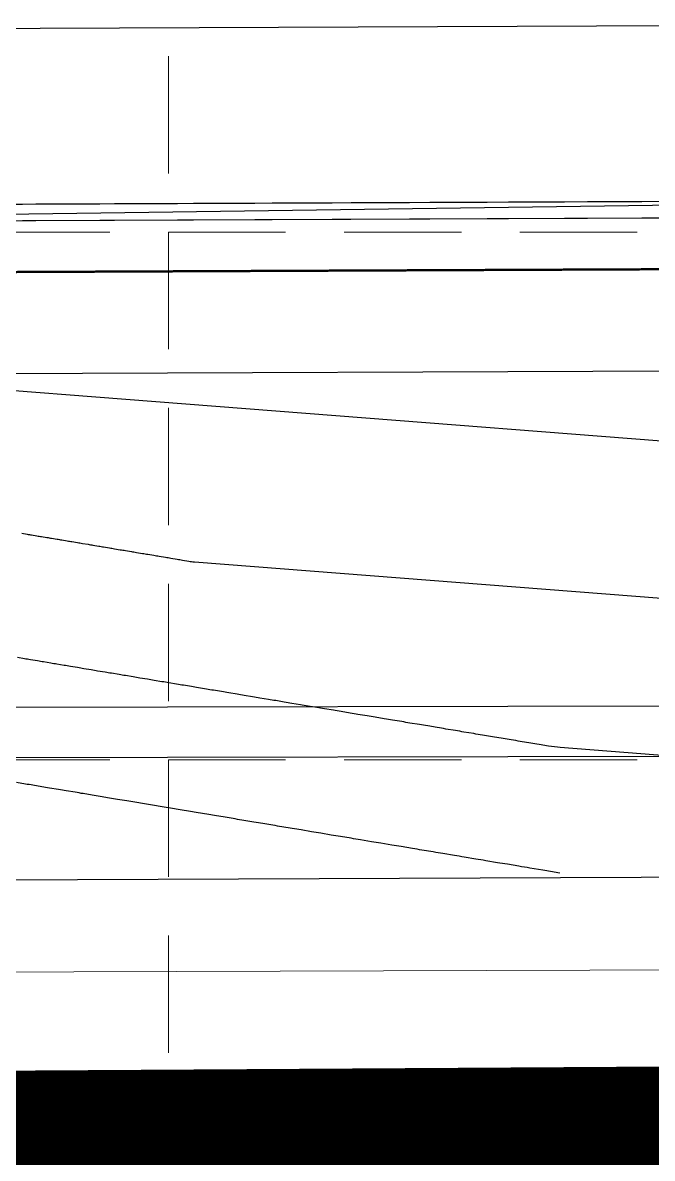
# Model space of a CAD drawing. Header units: feet. Extents: x 2331696 to 2332706, y 6924295 to 6924927.
# Drawn here: x 2332417.1 to 2332435.91, y 6924725.01 to 6924758.9 of the extents above; entities that cross this region are included whole.
import ezdxf

# ---------------------------------------------------------------- set-up
doc = ezdxf.new("R2010")
doc.units = ezdxf.units.FT
doc.header["$MEASUREMENT"] = 0
doc.linetypes.add('DASHED', pattern=[0.75, 0.5, -0.25])
doc.linetypes.add('HIDDEN', pattern=[0.375, 0.25, -0.125])
for name, color, linetype in [('A-building', 3, 'Continuous'), ('BNDY', 7, 'Continuous'), ('EC', 35, 'Continuous'), ('EX-SD-REMOVE', 81, 'Continuous'), ('EX-WL', 140, 'Continuous'), ('GRID', 254, 'HIDDEN'), ('PC', 35, 'Continuous'), ('PROP-B-CURB', 15, 'Continuous'), ('PROP-F-CURB', 4, 'Continuous'), ('SD-LN', 5, 'Continuous'), ('SRF-FLT', 7, 'Continuous'), ('TXT-FRZ', 4, 'Continuous')]:
    doc.layers.add(name, color=color, linetype=linetype)
doc.linetypes.add('TRACKS3', pattern='A,0.0375,[130,ltypeshp.shx,S=0.0625,R=0,X=0,Y=0],0.0375', length=0.075)

msp = doc.modelspace()

# ---------------------------------------------------------------- linework, layer by layer
at = {"layer": 'A-building', "color": 7}
msp.add_lwpolyline([(2332363.341, 6924751.256), (2332437.899, 6924751.569), (2332437.977, 6924733.402), (2332363.419, 6924733.089)], close=True, dxfattribs=at)
at = {"layer": 'BNDY', "linetype": 'Continuous', "lineweight": 0}
msp.add_lwpolyline([(2332216.086, 6924649.985), (2332218.475, 6924510.309), (2332370.307, 6924514.438), (2332372.367, 6924730.425), (2332461.786, 6924730.715), (2332462.969, 6924636.138), (2332591.43, 6924638.783), (2332685.186, 6924683.007)], dxfattribs=at)
at = {"layer": 'EC', "flags": 128}
for points, elevation in [([(2332411.332, 6924748.352), (2332437.972, 6924746.281)], 698), ([(2332417.071, 6924743.661), (2332417.228, 6924743.635), (2332417.262, 6924743.629), (2332417.296, 6924743.624), (2332417.329, 6924743.618), (2332417.363, 6924743.613), (2332417.522, 6924743.586), (2332417.556, 6924743.58), (2332417.59, 6924743.575), (2332417.624, 6924743.569), (2332417.659, 6924743.563), (2332417.82, 6924743.537), (2332417.854, 6924743.531), (2332417.889, 6924743.525), (2332417.923, 6924743.519), (2332417.958, 6924743.514), (2332418.121, 6924743.486), (2332418.156, 6924743.481), (2332418.191, 6924743.475), (2332418.226, 6924743.469), (2332418.261, 6924743.463), (2332418.426, 6924743.436), (2332418.462, 6924743.43), (2332418.497, 6924743.424), (2332418.532, 6924743.418), (2332418.568, 6924743.412), (2332418.735, 6924743.384), (2332418.771, 6924743.378), (2332418.807, 6924743.372), (2332418.843, 6924743.366), (2332418.879, 6924743.36), (2332419.048, 6924743.332), (2332419.085, 6924743.326), (2332419.121, 6924743.32), (2332419.157, 6924743.314), (2332419.194, 6924743.308), (2332419.366, 6924743.279), (2332419.402, 6924743.273), (2332419.439, 6924743.267), (2332419.476, 6924743.261), (2332419.513, 6924743.255), (2332419.687, 6924743.226), (2332419.724, 6924743.22), (2332419.762, 6924743.213), (2332419.799, 6924743.207), (2332419.836, 6924743.201), (2332420.012, 6924743.172), (2332420.05, 6924743.165), (2332420.088, 6924743.159), (2332420.126, 6924743.153), (2332420.164, 6924743.146), (2332420.342, 6924743.117), (2332420.381, 6924743.11), (2332420.419, 6924743.104), (2332420.457, 6924743.098), (2332420.496, 6924743.091), (2332420.677, 6924743.061), (2332420.715, 6924743.055), (2332420.754, 6924743.048), (2332420.793, 6924743.042), (2332420.832, 6924743.035), (2332421.015, 6924743.005), (2332421.055, 6924742.998), (2332421.094, 6924742.992), (2332421.133, 6924742.985), (2332421.173, 6924742.978), (2332421.359, 6924742.948), (2332421.399, 6924742.941), (2332421.439, 6924742.934), (2332421.478, 6924742.928), (2332421.518, 6924742.921), (2332421.707, 6924742.89), (2332421.747, 6924742.883), (2332421.788, 6924742.876), (2332421.828, 6924742.869), (2332421.869, 6924742.863), (2332422.06, 6924742.831), (2332422.101, 6924742.824), (2332422.142, 6924742.819), (2332422.183, 6924742.814), (2332422.225, 6924742.811), (2332437.974, 6924741.586)], 697), ([(2332437.976, 6924736.892), (2332433.157, 6924737.266), (2332433.069, 6924737.274), (2332432.981, 6924737.284), (2332432.894, 6924737.295), (2332432.806, 6924737.309), (2332432.522, 6924737.356), (2332432.46, 6924737.367), (2332432.399, 6924737.377), (2332432.338, 6924737.387), (2332432.277, 6924737.397), (2332431.961, 6924737.45), (2332431.894, 6924737.461), (2332431.826, 6924737.472), (2332431.758, 6924737.483), (2332431.691, 6924737.495), (2332431.39, 6924737.545), (2332431.325, 6924737.556), (2332431.26, 6924737.566), (2332431.196, 6924737.577), (2332431.131, 6924737.588), (2332430.831, 6924737.638), (2332430.767, 6924737.648), (2332430.702, 6924737.659), (2332430.638, 6924737.67), (2332430.574, 6924737.681), (2332430.278, 6924737.73), (2332430.215, 6924737.74), (2332430.152, 6924737.751), (2332430.089, 6924737.761), (2332430.025, 6924737.772), (2332429.733, 6924737.82), (2332429.671, 6924737.831), (2332429.608, 6924737.841), (2332429.546, 6924737.852), (2332429.483, 6924737.862), (2332429.196, 6924737.91), (2332429.134, 6924737.92), (2332429.072, 6924737.931), (2332429.011, 6924737.941), (2332428.949, 6924737.951), (2332428.665, 6924737.998), (2332428.604, 6924738.009), (2332428.543, 6924738.019), (2332428.482, 6924738.029), (2332428.421, 6924738.039), (2332428.141, 6924738.086), (2332428.081, 6924738.096), (2332428.021, 6924738.106), (2332427.96, 6924738.116), (2332427.9, 6924738.126), (2332427.624, 6924738.172), (2332427.564, 6924738.182), (2332427.505, 6924738.191), (2332427.446, 6924738.201), (2332427.386, 6924738.211), (2332427.113, 6924738.257), (2332427.054, 6924738.266), (2332426.996, 6924738.276), (2332426.937, 6924738.286), (2332426.879, 6924738.296), (2332426.609, 6924738.341), (2332426.551, 6924738.35), (2332426.493, 6924738.36), (2332426.435, 6924738.369), (2332426.378, 6924738.379), (2332426.111, 6924738.423), (2332426.054, 6924738.433), (2332425.997, 6924738.442), (2332425.94, 6924738.452), (2332425.883, 6924738.461), (2332425.62, 6924738.505), (2332425.563, 6924738.515), (2332425.507, 6924738.524), (2332425.45, 6924738.533), (2332425.394, 6924738.543), (2332425.134, 6924738.586), (2332425.079, 6924738.595), (2332425.023, 6924738.605), (2332424.967, 6924738.614), (2332424.912, 6924738.623), (2332424.655, 6924738.666), (2332424.6, 6924738.675), (2332424.545, 6924738.684), (2332424.49, 6924738.693), (2332424.435, 6924738.702), (2332424.182, 6924738.745), (2332424.127, 6924738.754), (2332424.073, 6924738.763), (2332424.019, 6924738.772), (2332423.964, 6924738.781), (2332423.714, 6924738.822), (2332423.66, 6924738.831), (2332423.607, 6924738.84), (2332423.553, 6924738.849), (2332423.499, 6924738.858), (2332423.252, 6924738.899), (2332423.199, 6924738.908), (2332423.146, 6924738.917), (2332423.093, 6924738.926), (2332423.04, 6924738.935), (2332422.796, 6924738.975), (2332422.743, 6924738.984), (2332422.691, 6924738.993), (2332422.639, 6924739.001), (2332422.586, 6924739.01), (2332422.345, 6924739.05), (2332422.293, 6924739.059), (2332422.241, 6924739.068), (2332422.19, 6924739.076), (2332422.138, 6924739.085), (2332421.899, 6924739.125), (2332421.848, 6924739.133), (2332421.797, 6924739.142), (2332421.746, 6924739.15), (2332421.695, 6924739.159), (2332421.459, 6924739.198), (2332421.409, 6924739.206), (2332421.358, 6924739.215), (2332421.308, 6924739.223), (2332421.257, 6924739.231), (2332421.024, 6924739.27), (2332420.974, 6924739.279), (2332420.924, 6924739.287), (2332420.874, 6924739.295), (2332420.825, 6924739.303), (2332420.594, 6924739.342), (2332420.545, 6924739.35), (2332420.496, 6924739.358), (2332420.446, 6924739.366), (2332420.397, 6924739.375), (2332420.17, 6924739.412), (2332420.121, 6924739.421), (2332420.072, 6924739.429), (2332420.023, 6924739.437), (2332419.975, 6924739.445), (2332419.75, 6924739.482), (2332419.701, 6924739.49), (2332419.653, 6924739.498), (2332419.605, 6924739.506), (2332419.557, 6924739.514), (2332419.335, 6924739.551), (2332419.287, 6924739.559), (2332419.239, 6924739.567), (2332419.192, 6924739.575), (2332419.144, 6924739.583), (2332418.924, 6924739.62), (2332418.877, 6924739.628), (2332418.83, 6924739.635), (2332418.783, 6924739.643), (2332418.736, 6924739.651), (2332418.519, 6924739.687), (2332418.472, 6924739.695), (2332418.426, 6924739.703), (2332418.379, 6924739.711), (2332418.333, 6924739.718), (2332418.118, 6924739.754), (2332418.072, 6924739.762), (2332418.026, 6924739.769), (2332417.98, 6924739.777), (2332417.934, 6924739.785), (2332417.721, 6924739.82), (2332417.676, 6924739.828), (2332417.63, 6924739.835), (2332417.585, 6924739.843), (2332417.539, 6924739.85), (2332417.329, 6924739.885), (2332417.284, 6924739.893), (2332417.239, 6924739.9), (2332417.194, 6924739.908), (2332417.149, 6924739.915), (2332416.942, 6924739.95)], 696), ([(2332433.142, 6924733.52), (2332432.868, 6924733.566), (2332432.809, 6924733.576), (2332432.75, 6924733.585), (2332432.691, 6924733.595), (2332432.633, 6924733.605), (2332432.25, 6924733.669), (2332432.167, 6924733.682), (2332432.085, 6924733.696), (2332432.003, 6924733.71), (2332431.921, 6924733.723), (2332431.576, 6924733.781), (2332431.503, 6924733.793), (2332431.429, 6924733.805), (2332431.355, 6924733.818), (2332431.281, 6924733.83), (2332430.93, 6924733.888), (2332430.855, 6924733.901), (2332430.78, 6924733.913), (2332430.705, 6924733.926), (2332430.63, 6924733.938), (2332430.287, 6924733.995), (2332430.213, 6924734.008), (2332430.139, 6924734.02), (2332430.066, 6924734.032), (2332429.992, 6924734.044), (2332429.652, 6924734.101), (2332429.579, 6924734.113), (2332429.506, 6924734.125), (2332429.434, 6924734.137), (2332429.361, 6924734.15), (2332429.025, 6924734.205), (2332428.953, 6924734.217), (2332428.881, 6924734.229), (2332428.809, 6924734.241), (2332428.737, 6924734.253), (2332428.405, 6924734.309), (2332428.334, 6924734.32), (2332428.263, 6924734.332), (2332428.192, 6924734.344), (2332428.121, 6924734.356), (2332427.793, 6924734.41), (2332427.723, 6924734.422), (2332427.652, 6924734.434), (2332427.582, 6924734.446), (2332427.512, 6924734.457), (2332427.188, 6924734.511), (2332427.119, 6924734.523), (2332427.049, 6924734.534), (2332426.98, 6924734.546), (2332426.91, 6924734.557), (2332426.59, 6924734.611), (2332426.521, 6924734.622), (2332426.453, 6924734.634), (2332426.384, 6924734.645), (2332426.316, 6924734.656), (2332425.999, 6924734.709), (2332425.931, 6924734.72), (2332425.863, 6924734.732), (2332425.796, 6924734.743), (2332425.728, 6924734.754), (2332425.415, 6924734.806), (2332425.348, 6924734.817), (2332425.281, 6924734.829), (2332425.214, 6924734.84), (2332425.147, 6924734.851), (2332424.838, 6924734.902), (2332424.771, 6924734.913), (2332424.705, 6924734.924), (2332424.639, 6924734.935), (2332424.573, 6924734.947), (2332424.267, 6924734.997), (2332424.201, 6924735.008), (2332424.136, 6924735.019), (2332424.07, 6924735.03), (2332424.005, 6924735.041), (2332423.703, 6924735.091), (2332423.638, 6924735.102), (2332423.573, 6924735.113), (2332423.509, 6924735.124), (2332423.444, 6924735.134), (2332423.145, 6924735.184), (2332423.081, 6924735.195), (2332423.017, 6924735.205), (2332422.953, 6924735.216), (2332422.889, 6924735.227), (2332422.593, 6924735.276), (2332422.53, 6924735.287), (2332422.467, 6924735.297), (2332422.404, 6924735.308), (2332422.34, 6924735.318), (2332422.048, 6924735.367), (2332421.986, 6924735.377), (2332421.923, 6924735.388), (2332421.86, 6924735.398), (2332421.798, 6924735.408), (2332421.509, 6924735.456), (2332421.447, 6924735.467), (2332421.385, 6924735.477), (2332421.323, 6924735.487), (2332421.261, 6924735.498), (2332420.976, 6924735.545), (2332420.914, 6924735.555), (2332420.853, 6924735.566), (2332420.792, 6924735.576), (2332420.731, 6924735.586), (2332420.448, 6924735.633), (2332420.388, 6924735.643), (2332420.327, 6924735.653), (2332420.267, 6924735.663), (2332420.206, 6924735.673), (2332419.927, 6924735.72), (2332419.867, 6924735.73), (2332419.807, 6924735.74), (2332419.747, 6924735.75), (2332419.687, 6924735.76), (2332419.411, 6924735.806), (2332419.352, 6924735.816), (2332419.292, 6924735.825), (2332419.233, 6924735.835), (2332419.174, 6924735.845), (2332418.901, 6924735.891), (2332418.842, 6924735.9), (2332418.783, 6924735.91), (2332418.725, 6924735.92), (2332418.666, 6924735.93), (2332418.396, 6924735.975), (2332418.338, 6924735.984), (2332418.28, 6924735.994), (2332418.222, 6924736.004), (2332418.164, 6924736.013), (2332417.896, 6924736.058), (2332417.839, 6924736.067), (2332417.782, 6924736.077), (2332417.724, 6924736.086), (2332417.667, 6924736.096), (2332417.402, 6924736.14), (2332417.346, 6924736.149), (2332417.289, 6924736.159), (2332417.232, 6924736.168), (2332417.176, 6924736.178), (2332416.914, 6924736.221)], 695)]:
    msp.add_lwpolyline(points, dxfattribs=dict(at, elevation=elevation))
at = {"layer": 'EX-SD-REMOVE'}
for p, q in [((2332473.132, 6924738.563), (2332358.142, 6924738.361)), ((2332473.135, 6924737.063), (2332359.168, 6924736.863))]:
    msp.add_line(p, q, dxfattribs=at)
at = {"layer": 'EX-WL', "color": 7, "linetype": 'TRACKS3', "ltscale": 0.25}
msp.add_line((2332244.145, 6924747.729), (2332611.605, 6924749.223), dxfattribs=at)
at = {"layer": 'GRID', "color": 252, "linetype": 'HIDDEN', "lineweight": 0, "ltscale": 14}
for p, q in [((2332421.451, 6924910.153), (2332421.451, 6924358.833)), ((2331712.701, 6924752.653), (2332689.201, 6924752.653)), ((2331712.701, 6924736.903), (2332689.201, 6924736.903))]:
    msp.add_line(p, q, dxfattribs=at)
at = {"layer": 'PC', "elevation": 696}
msp.add_lwpolyline([(2332451.852, 6924761.879), (2332448.087, 6924753.612), (2332395.771, 6924752.892), (2332395.891, 6924752.237), (2332392.017, 6924751.376), (2332404.789, 6924751.413), (2332437.877, 6924751.553), (2332437.901, 6924751.05), (2332442.853, 6924751.453), (2332448.887, 6924751.421), (2332457.332, 6924751.378), (2332523.172, 6924751.215), (2332527.363, 6924751.124), (2332527.395, 6924751.151), (2332539.019, 6924750.633), (2332535.216, 6924750.632), (2332538.996, 6924749.182), (2332550.519, 6924746.644), (2332553.473, 6924738.503)], dxfattribs=at)
at = {"layer": 'PROP-B-CURB'}
msp.add_lwpolyline([(2332529.355, 6924750.746), (2332611.363, 6924736.818, 0.286947), (2332630.485, 6924744.692), (2332630.875, 6924745.237, 0.600808), (2332627.187, 6924752.276), (2332528.892, 6924753.408, 0.003954), (2332521.181, 6924753.435), (2332269.046, 6924752.35, 1), (2332269.056, 6924750.183), (2332271.806, 6924750.195)], format="xyb", dxfattribs=at)
at = {"layer": 'PROP-F-CURB', "color": 7}
msp.add_lwpolyline([(2332271.808, 6924749.695), (2332269.058, 6924749.683, -1), (2332269.044, 6924752.85), (2332521.179, 6924753.935, -0.003954), (2332528.898, 6924753.908), (2332627.192, 6924752.776, -0.601096), (2332631.285, 6924744.951), (2332630.891, 6924744.401, -0.286947), (2332611.28, 6924736.325), (2332526.586, 6924750.709, 0.043118), (2332525.729, 6924750.779), (2332525.052, 6924750.776)], format="xyb", dxfattribs=at)
at = {"layer": 'SD-LN'}
msp.add_lwpolyline([(2332360.598, 6924749.574), (2332360.598, 6924753.241), (2332360.598, 6924758.494), (2332446.123, 6924758.854)], dxfattribs=at)
at = {"layer": 'SRF-FLT'}
for points in [[(2332448.087, 6924753.612, 696), (2332363.332, 6924753.256, 695.19), (2332317.397, 6924753.058, 695), (2332269.044, 6924752.85, 694.8)], [(2332448.089, 6924753.112, 696.5), (2332363.334, 6924752.756, 695.69), (2332317.399, 6924752.558, 695.5), (2332269.046, 6924752.35, 695.3)], [(2332271.803, 6924750.862, 695.31), (2332363.341, 6924751.256, 695.75), (2332437.899, 6924751.569, 696.4), (2332527.404, 6924751.935, 698.05), (2332573.901, 6924751.395, 699.27), (2332573.906, 6924750.228, 699), (2332527.39, 6924750.769, 695)], [(2332210.173, 6924725.046, 695.5), (2332363.467, 6924725.356, 695.5), (2332363.401, 6924751.219, 695.5), (2332437.85, 6924751.534, 695.5)]]:
    msp.add_polyline3d(points, dxfattribs=at)
at = {"layer": 'TXT-FRZ', "color": 1, "linetype": 'DASHED', "ltscale": 40, "const_width": 5}
msp.add_lwpolyline([(2332209.972, 6924510.548), (2332369.267, 6924511.786), (2332370.709, 6924724.833), (2332457.023, 6924725.377), (2332457.84, 6924706.326), (2332529.884, 6924696.061), (2332567.991, 6924704.029), (2332623.52, 6924713.823), (2332643.119, 6924753.655), (2332646.465, 6924808.09), (2332229.328, 6924810.282), (2331750.154, 6924812.641)], dxfattribs=at)

doc.saveas('drawing.dxf')
